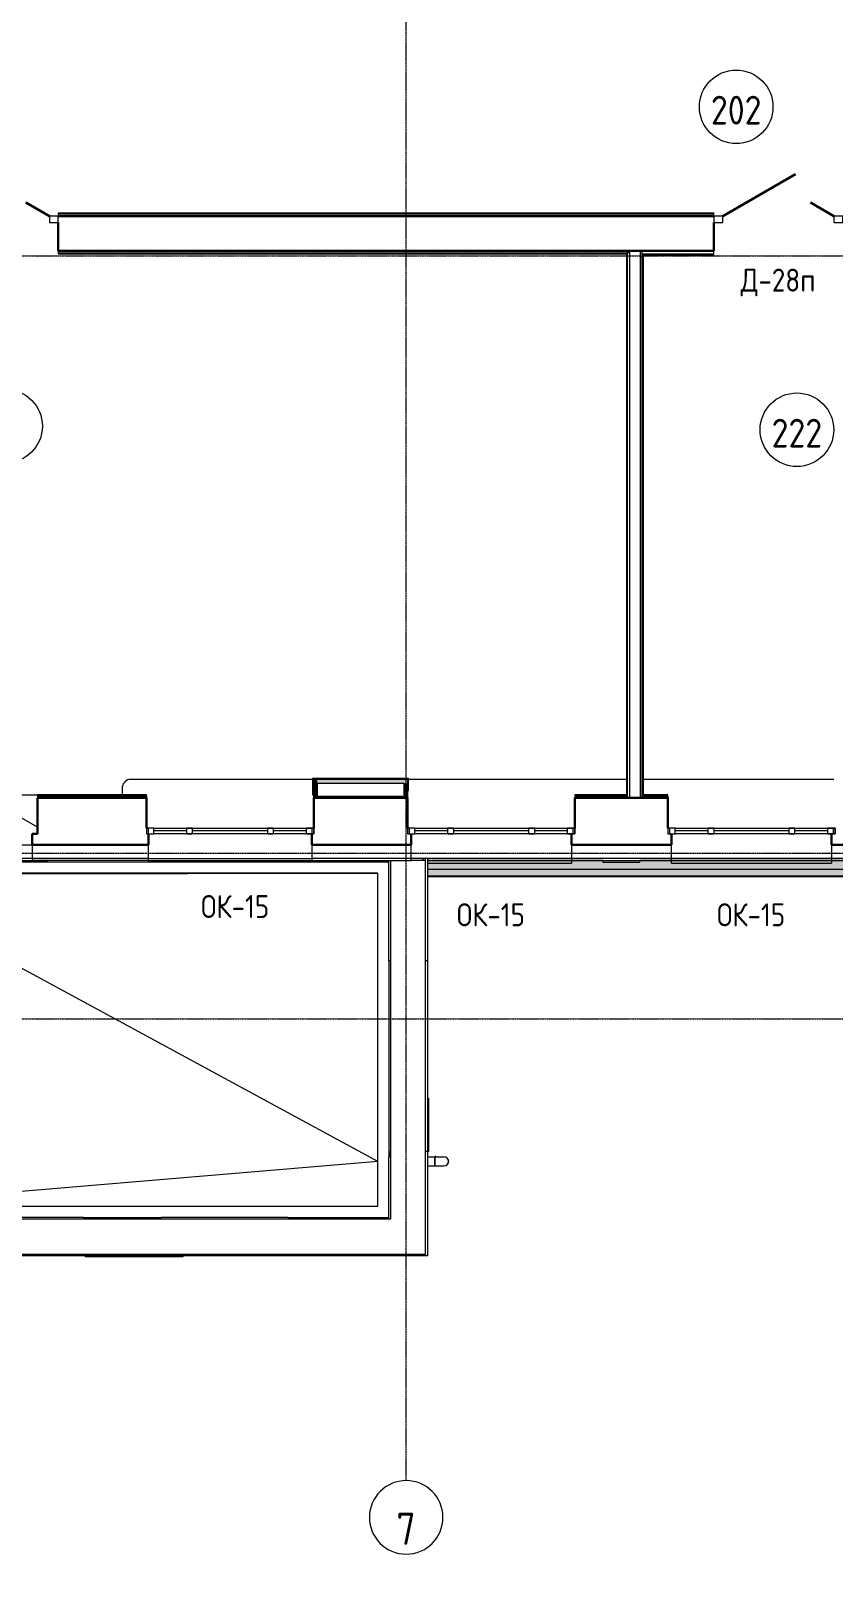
# Model space of a CAD drawing. Header units: millimetres. Extents: x -10178924 to 11692288, y -947381 to 58396.
# Drawn here: x 26471 to 35201, y -182799 to -165853 of the extents above; entities that cross this region are included whole.
import ezdxf

# ---------------------------------------------------------------- set-up
doc = ezdxf.new("R2010")
doc.units = ezdxf.units.MM
doc.linetypes.add('ADSK_Линия сетки', pattern=[25, 20, -2.5, 0, -2.5])
for name, color, linetype, lineweight in [('_ Окна', 7, 'Continuous', 9), ('Аннотация', 7, 'Continuous', 18), ('Двери', 7, 'Continuous', 9), ('Колонны', 7, 'Continuous', 18), ('Крыша', 7, 'Continuous', 9), ('Марки дверей', 7, 'Continuous', 20), ('Марки окон', 7, 'Continuous', 20), ('Обобщенные модели', 7, 'Continuous', 18), ('Оборудование', 7, 'Continuous', 18), ('Ограждение', 7, 'Continuous', 9), ('Окна', 7, 'Continuous', 9), ('Оси', 253, 'Continuous', 9), ('Перекрытие', 7, 'Continuous', 18), ('Стены внутренние', 7, 'Continuous', 18), ('Стены наружные', 7, 'Continuous', 18), ('Стены несущие', 7, 'Continuous', 30), ('Стены отделка', 7, 'Continuous', 30), ('Стены перегородки', 7, 'Continuous', 30), ('Стены штриховка', 7, 'Continuous', 9), ('Узлы', 7, 'Continuous', 18), ('ШТРИХОВКА', 252, 'Continuous', 15)]:
    doc.layers.add(name, color=color, linetype=linetype, lineweight=lineweight)
doc.layers.add('Линии', color=7, linetype='Continuous', lineweight=9, true_color=0x00a600)
doc.styles.add('GOST Common', font='GOST_Common.ttf', dxfattribs={"width": 0.9, "height": 350})
doc.styles.add('GOST Common_2', font='GOST_Common.ttf', dxfattribs={"width": 0.9, "height": 250})

# ---------------------------------------------------------------- blocks, each defined once
blk = doc.blocks.new('Дверь-Alumark_двупольная с глухим окном_S70 - 1400х2200 алюм ост Д30п-6129806-План 2-го этажа')
at = {"layer": 'Двери', "lineweight": 30}
for p, q in [((-480, 190), (312, 647)), ((730, 190), (475, 337))]:
    blk.add_line(p, q, dxfattribs=at)
at = {"layer": 'Двери'}
for p, q in [((-575, 190), (-575, 120)), ((-480, 190), (-575, 190)), ((-480, 120), (-480, 190)), ((730, 190), (730, 120)), ((825, 190), (730, 190)), ((825, 120), (825, 190)), ((-575, 120), (-480, 120)), ((730, 120), (825, 120))]:
    blk.add_line(p, q, dxfattribs=at)
blk = doc.blocks.new('_ Колено трубы 135 - _ Колено трубы 135-2851613-План 2-го этажа')
at = {"layer": 'Обобщенные модели'}
for radius, start, end in [(43.4, 0, 48.0316), (43.4, 311.9684, 360), (41.1, 0, 15), (41.1, 345, 360)]:
    blk.add_arc((0, 0), radius, start, end, dxfattribs=at)
blk = doc.blocks.new('TN_ПВХ воронка парапетная - ПВХ воронка парапетная 100х100 длиной 650мм с отводом и листоуловителем-2045235-План 2-го этажа')
at = {"layer": 'Оборудование'}
for p, q in [((-50, -420), (-50, -500)), ((-50, -500), (50, -500)), ((-50, -500), (-50, -600)), ((50, -500), (-50, -500)), ((50, -420), (50, -500)), ((50, -500), (50, -600))]:
    blk.add_line(p, q, dxfattribs=at)
blk.add_arc((0, -600), 50, 180, 360, dxfattribs=at)
blk = doc.blocks.new('_ Хомут универсальный - _ Хомут универсальный-2851612-План 2-го этажа')
at = {"layer": 'Обобщенные модели'}
for p, q in [((-50, 2), (-57, 2)), ((-57, 2), (-57, -2)), ((-57, -2), (-50, -2))]:
    blk.add_line(p, q, dxfattribs=at)
blk = doc.blocks.new('окно трехпол с фрамугой - 1800 и 1820х2300_h___нов_ ок15-2116654-План 2-го этажа')
at = {"layer": '_ Окна', "lineweight": 18}
for p, q in [((-910, 75), (-910, 135)), ((-910, 135), (-830, 135)), ((-830, 75), (-910, 75)), ((-830, 135), (-830, 75)), ((-470, 75), (-470, 135)), ((-470, 135), (-410, 135)), ((-410, 75), (-470, 75)), ((-410, 135), (-410, 75)), ((410, 75), (410, 135)), ((410, 135), (470, 135)), ((470, 75), (410, 75)), ((470, 135), (470, 75)), ((830, 135), (830, 75)), ((910, 135), (830, 135)), ((830, 75), (910, 75)), ((910, 75), (910, 135))]:
    blk.add_line(p, q, dxfattribs=at)
at = {"layer": '_ Окна'}
for p, q in [((-890, 75), (-890, 135)), ((-830, 105), (-470, 105)), ((-410, 105), (410, 105)), ((470, 105), (830, 105)), ((890, 75), (890, 135))]:
    blk.add_line(p, q, dxfattribs=at)
at = {"layer": 'Окна'}
for p, q in [((-910, 135), (-910, 75)), ((-830, 135), (-910, 135)), ((-910, 75), (-830, 75)), ((-830, 135), (-470, 135)), ((-470, 75), (-830, 75)), ((-410, 135), (-470, 135)), ((-470, 75), (-410, 75)), ((-410, 135), (410, 135)), ((410, 75), (-410, 75)), ((470, 135), (410, 135)), ((410, 75), (470, 75)), ((470, 135), (830, 135)), ((830, 75), (470, 75)), ((910, 135), (830, 135)), ((830, 75), (910, 75)), ((910, 75), (910, 135))]:
    blk.add_line(p, q, dxfattribs=at)
blk = doc.blocks.new('окно трехпол с фрамугой - 1800 и 1820х2300_h___нов_ ок15-2116652-План 2-го этажа')
at = {"layer": '_ Окна', "lineweight": 18}
for p, q in [((-910, 75), (-910, 135)), ((-910, 135), (-830, 135)), ((-830, 75), (-910, 75)), ((-830, 135), (-830, 75)), ((-470, 75), (-470, 135)), ((-470, 135), (-410, 135)), ((-410, 75), (-470, 75)), ((-410, 135), (-410, 75)), ((410, 75), (410, 135)), ((410, 135), (470, 135)), ((470, 75), (410, 75)), ((470, 135), (470, 75)), ((830, 135), (830, 75)), ((910, 135), (830, 135)), ((830, 75), (910, 75)), ((910, 75), (910, 135))]:
    blk.add_line(p, q, dxfattribs=at)
at = {"layer": '_ Окна'}
for p, q in [((-890, 75), (-890, 135)), ((-830, 105), (-470, 105)), ((-410, 105), (410, 105)), ((470, 105), (830, 105)), ((890, 75), (890, 135))]:
    blk.add_line(p, q, dxfattribs=at)
at = {"layer": 'Окна'}
for p, q in [((-910, 135), (-910, 75)), ((-830, 135), (-910, 135)), ((-910, 75), (-830, 75)), ((-830, 135), (-470, 135)), ((-470, 75), (-830, 75)), ((-410, 135), (-470, 135)), ((-470, 75), (-410, 75)), ((-410, 135), (410, 135)), ((410, 75), (-410, 75)), ((470, 135), (410, 135)), ((410, 75), (470, 75)), ((470, 135), (830, 135)), ((830, 75), (470, 75)), ((910, 135), (830, 135)), ((830, 75), (910, 75)), ((910, 75), (910, 135))]:
    blk.add_line(p, q, dxfattribs=at)
blk = doc.blocks.new('окно трехпол с фрамугой - 1800 и 1820х2300_h___нов_ ок15-2116559-План 2-го этажа')
at = {"layer": '_ Окна', "lineweight": 18}
for p, q in [((-910, 75), (-910, 135)), ((-910, 135), (-830, 135)), ((-830, 75), (-910, 75)), ((-830, 135), (-830, 75)), ((-470, 75), (-470, 135)), ((-470, 135), (-410, 135)), ((-410, 75), (-470, 75)), ((-410, 135), (-410, 75)), ((410, 75), (410, 135)), ((410, 135), (470, 135)), ((470, 75), (410, 75)), ((470, 135), (470, 75)), ((830, 135), (830, 75)), ((910, 135), (830, 135)), ((830, 75), (910, 75)), ((910, 75), (910, 135))]:
    blk.add_line(p, q, dxfattribs=at)
at = {"layer": '_ Окна'}
for p, q in [((-890, 75), (-890, 135)), ((-830, 105), (-470, 105)), ((-410, 105), (410, 105)), ((470, 105), (830, 105)), ((890, 75), (890, 135))]:
    blk.add_line(p, q, dxfattribs=at)
at = {"layer": 'Окна'}
for p, q in [((-910, 135), (-910, 75)), ((-830, 135), (-910, 135)), ((-910, 75), (-830, 75)), ((-830, 135), (-470, 135)), ((-470, 75), (-830, 75)), ((-410, 135), (-470, 135)), ((-470, 75), (-410, 75)), ((-410, 135), (410, 135)), ((410, 75), (-410, 75)), ((470, 135), (410, 135)), ((410, 75), (470, 75)), ((470, 135), (830, 135)), ((830, 75), (470, 75)), ((910, 135), (830, 135)), ((830, 75), (910, 75)), ((910, 75), (910, 135))]:
    blk.add_line(p, q, dxfattribs=at)
blk = doc.blocks.new('Б-ДВЕРЬ L03 _2БД_2Ф_RS - 1400-2504604-План 2-го этажа')
at = {"layer": '_ Окна', "lineweight": 18}
for p, q in [((-758, -135), (-758, -65)), ((-758, -135), (-753, -135)), ((682, -135), (677, -135)), ((682, -135), (682, -65))]:
    blk.add_line(p, q, dxfattribs=at)
at = {"layer": 'Узлы'}
for p, q in [((-758, -65), (-117, 305)), ((682, -65), (41, 305))]:
    blk.add_line(p, q, dxfattribs=at)
blk = doc.blocks.new('Ограждение - Ограждение-4657787-План 2-го этажа')
at = {"layer": 'Ограждение', "true_color": 0x373f43, "transparency": 33554432}
for points in [[(39966, 1539), (41136, 1539), (41314, 1717), (33090, 1717), (33090, 1698), (32690, 1698), (32690, 1717), (30780, 1717), (30780, 1539), (35706, 1539), (35707, 1648), (35716, 1648), (35716, 1539), (38919, 1539)], [(32690, 1717), (32690, 1718), (32637, 1717)], [(41152, -470), (41329, -291), (41326, 96), (41235, 96), (41235, 596), (41322, 596), (41314, 1717), (41136, 1539), (41147, 85), (41166, 94), (41189, 94), (41211, 83), (41224, 66), (41229, 43), (41224, 21), (41209, 3), (41189, -7), (41166, -7), (41148, 1), (41150, -233)], [(43369, -485), (43370, -356), (43191, -354), (43191, -305), (41329, -292), (41152, -470), (43191, -484)], [(43191, -305), (43191, -304), (43191, -305)], [(43369, -485), (43370, -481), (41156, -466), (41153, -470), (43341, -485)]]:
    blk.add_hatch(color=149, dxfattribs=at).paths.add_polyline_path(points)
h = blk.add_hatch(color=149, dxfattribs=at)
h.paths.add_polyline_path([(39966, 1538), (41136, 1539), (41140, 1543), (35716, 1543), (35716, 1538), (38919, 1538)])
h.paths.add_polyline_path([(35647, 1538), (35706, 1539), (35706, 1543), (30780, 1543), (30780, 1538), (35516, 1538)])
h = blk.add_hatch(color=149, dxfattribs=at)
h.paths.add_polyline_path([(41151, -470), (41156, -465), (41152, 0), (41148, 1), (41151, -470)])
h.paths.add_polyline_path([(41147, 85), (41151, 87), (41140, 1543), (41136, 1538), (41147, 92)])
h = blk.add_hatch(color=149, dxfattribs=at)
h.paths.add_polyline_path([(41329, -292), (41330, -291), (41329, -291)])
h.paths.add_polyline_path([(41322, 596), (41323, 596), (41319, 970)])
at = {"layer": 'Ограждение'}
for p, q in [((30780, 1718), (32349, 1718)), ((32349, 1718), (30780, 1718)), ((32690, 1717), (30780, 1717)), ((32690, 1717), (30780, 1717)), ((41314, 1717), (33090, 1717)), ((41314, 1717), (33090, 1717)), ((33433, 1718), (35174, 1718)), ((35174, 1718), (33433, 1718)), ((36218, 1718), (38009, 1718)), ((38009, 1718), (36218, 1718)), ((39063, 1718), (40799, 1718)), ((40799, 1718), (39063, 1718)), ((41136, 1539), (41314, 1717)), ((41314, 1717), (41138, 1540)), ((41314, 1717), (41315, 1718)), ((41322, 596), (41314, 1717)), ((41322, 596), (41314, 1717)), ((35707, 1544), (30780, 1544)), ((35707, 1543), (30780, 1543)), ((35707, 1542), (30780, 1542)), ((35707, 1542), (30780, 1542)), ((35707, 1540), (30780, 1540)), ((35707, 1540), (30780, 1540)), ((35707, 1540), (30780, 1540)), ((35707, 1540), (30780, 1540)), ((35707, 1539), (30780, 1539)), ((35707, 1538), (30780, 1538)), ((41142, 1544), (35716, 1544)), ((41140, 1543), (35716, 1543)), ((41140, 1542), (35716, 1542)), ((41140, 1542), (35716, 1542)), ((41138, 1540), (35716, 1540)), ((41138, 1540), (35716, 1540)), ((41138, 1540), (35716, 1540)), ((41137, 1540), (35716, 1540)), ((41136, 1539), (35716, 1539)), ((41136, 1538), (35716, 1538)), ((41137, 1540), (41136, 1538)), ((41136, 1539), (41138, 1540)), ((41138, 1540), (41136, 1539)), ((41147, 85), (41136, 1539)), ((41147, 85), (41136, 1538)), ((41148, 86), (41137, 1540)), ((41138, 1540), (41142, 1544)), ((41140, 1543), (41138, 1540)), ((41138, 1540), (41140, 1543)), ((41140, 1543), (41138, 1540)), ((41138, 1540), (41140, 1542)), ((41140, 1542), (41138, 1540)), ((41138, 1540), (41138, 1540)), ((41149, 86), (41138, 1540)), ((41149, 86), (41138, 1540)), ((41149, 86), (41138, 1540)), ((41142, 1544), (41140, 1543)), ((41151, 87), (41140, 1543)), ((41140, 1542), (41140, 1542)), ((41151, 87), (41140, 1542)), ((41151, 87), (41140, 1542)), ((41153, 88), (41142, 1544)), ((41151, -470), (41148, 1)), ((41152, -470), (41148, 1)), ((41153, -468), (41149, 1)), ((41153, -469), (41149, 1)), ((41153, -469), (41149, 1)), ((41153, -468), (41150, 1)), ((41329, -292), (41326, 96)), ((41329, -292), (41326, 96)), ((41155, -466), (41151, 0)), ((41155, -466), (41152, 0)), ((41156, -466), (41152, 0)), ((41157, -465), (41153, -1)), ((41152, -470), (41329, -292)), ((41329, -292), (41153, -468)), ((41329, -292), (41330, -291)), ((43191, -305), (41329, -292)), ((43191, -305), (41329, -292)), ((41330, -271), (41330, -291)), ((41153, -469), (41151, -470)), ((43369, -485), (41151, -470)), ((41152, -470), (41153, -468)), ((41153, -468), (41152, -470)), ((43369, -485), (41152, -470)), ((41153, -468), (41157, -465)), ((41156, -466), (41153, -468)), ((41153, -468), (41155, -466)), ((41155, -466), (41153, -468)), ((41153, -468), (41156, -466)), ((41156, -466), (41153, -468)), ((41153, -469), (41153, -468)), ((43369, -484), (41153, -468)), ((43369, -484), (41153, -468)), ((43369, -484), (41153, -469)), ((43369, -484), (41153, -469)), ((41155, -466), (41155, -466)), ((43370, -482), (41155, -466)), ((43370, -482), (41155, -466)), ((41157, -465), (41156, -466)), ((43370, -481), (41156, -466)), ((43370, -480), (41157, -465)), ((43370, -356), (43369, -485)), ((43369, -484), (43370, -356)), ((43370, -480), (43369, -484)), ((43369, -484), (43370, -481)), ((43370, -481), (43369, -484)), ((43369, -484), (43370, -481)), ((43369, -484), (43370, -482)), ((43370, -482), (43369, -484)), ((43369, -485), (43369, -484)), ((43369, -484), (43369, -485)), ((43369, -485), (43369, -484)), ((43369, -484), (43369, -484)), ((43370, -481), (43370, -480)), ((43370, -482), (43370, -482))]:
    blk.add_line(p, q, dxfattribs=at)
blk = doc.blocks.new('Ось сетки - Круг_Ø8 мм-8258-План 2-го этажа')
at = {"layer": 'Оси', "lineweight": 20}
for start, end in [(360, 180), (180, 360)]:
    blk.add_arc((0, 0), 4, start, end, dxfattribs=at)
blk = doc.blocks.new('2 этаж')
at = {"lineweight": 9}
h = blk.add_hatch(dxfattribs=at)
h.set_pattern_fill('ANSI34', color=256, scale=20)
h.set_pattern_definition([(45, (0, -123085.82), (-269.4077, 269.4077), []), (45, (89.8, -123085.82), (-269.4077, 269.4077), []), (45, (179.6, -123085.82), (-269.4077, 269.4077), []), (45, (269.4, -123085.82), (-269.4077, 269.4077), [])])
h.paths.add_polyline_path([(44165, -114791), (44065, -114791), (44065, -117666), (44165, -117666), (44165, -117659)])
h.paths.add_polyline_path([(44165, -114459), (43455, -114459), (43455, -114559), (44065, -114559), (44065, -114791), (44165, -114791)])
h.paths.add_polyline_path([(42385, -114459), (41921, -114459), (41922, -114559), (42385, -114559)])
h.paths.add_polyline_path([(44153, -118721), (44165, -118721), (44165, -117666), (44065, -117666), (44065, -118721), (44140, -118721)])
h.paths.add_polyline_path([(38251, -129293), (38646, -129293), (38646, -128521), (38251, -128521)], flags=9)
h.paths.add_polyline_path([(-199, -128948), (196, -128948), (196, -128177), (-199, -128177)], flags=9)
h.paths.add_polyline_path([(2801, -128948), (3196, -128948), (3196, -128177), (2801, -128177)], flags=9)
h.paths.add_polyline_path([(6936, -128948), (7363, -128948), (7363, -128177), (6936, -128177)], flags=9)
h.paths.add_polyline_path([(9951, -128948), (10346, -128948), (10346, -128177), (9951, -128177)], flags=9)
h.paths.add_polyline_path([(17851, -128948), (18246, -128948), (18246, -128177), (17851, -128177)], flags=9)
h.paths.add_polyline_path([(30349, -128948), (30745, -128948), (30745, -128177), (30349, -128177)], flags=9)
h.paths.add_polyline_path([(41651, -128948), (42046, -128948), (42046, -128177), (41651, -128177)], flags=9)
h.paths.add_polyline_path([(48604, -128948), (49094, -128948), (49094, -128177), (48604, -128177)], flags=9)
h.paths.add_polyline_path([(-6668, -128948), (-6335, -128948), (-6335, -128177), (-6668, -128177)], flags=9)
h.paths.add_polyline_path([(55072, -128948), (55625, -128948), (55625, -128177), (55072, -128177)], flags=9)
h.paths.add_polyline_path([(-10729, -123544), (-10271, -123544), (-10271, -122772), (-10729, -122772)], flags=9)
h.paths.add_polyline_path([(-10713, -115244), (-10286, -115244), (-10286, -114472), (-10713, -114472)], flags=9)
h.paths.add_polyline_path([(-10698, -110594), (-10303, -110594), (-10303, -109822), (-10698, -109822)], flags=9)
h.paths.add_polyline_path([(-10729, -103294), (-10271, -103294), (-10271, -102522), (-10729, -102522)], flags=9)
h.paths.add_polyline_path([(-10698, -86994), (-10303, -86994), (-10303, -86222), (-10698, -86222)], flags=9)
h.paths.add_polyline_path([(-10745, -80494), (-10255, -80494), (-10255, -79722), (-10745, -79722)], flags=9)
h.paths.add_polyline_path([(-10713, -121744), (-10286, -121744), (-10286, -120972), (-10713, -120972)], flags=9)
h.paths.add_polyline_path([(45572, -128948), (46125, -128948), (46125, -128177), (45572, -128177)], flags=9)
at = {"layer": 'Стены внутренние'}
for points in [[(29584, -120668), (29584, -120488), (29544, -120488), (29544, -120668)], [(30564, -120528), (30564, -120488), (29584, -120488), (29584, -120528), (30544, -120528)], [(30544, -120656), (30564, -120656), (30564, -120528), (30524, -120528), (30524, -120656)]]:
    blk.add_hatch(color=256, dxfattribs=at).paths.add_polyline_path(points)
at = {"layer": 'Колонны'}
for p, q in [((30780, -123954), (30791, -123954)), ((30791, -123954), (30791, -124533)), ((30780, -124533), (30791, -124533)), ((27060, -125671), (27060, -125679)), ((28120, -125679), (27060, -125679)), ((28120, -125671), (28120, -125679))]:
    blk.add_line(p, q, dxfattribs=at)
at = {"layer": 'Крыша'}
for p, q in [((24471, -121516), (30240, -121508)), ((30240, -124642), (24471, -121516)), ((30240, -124642), (24471, -125131))]:
    blk.add_line(p, q, dxfattribs=at)
at = {"layer": 'Линии', "color": 7}
for centre in [(34139, -113170), (26193, -116643), (34799, -116683)]:
    blk.add_circle(centre, 400, dxfattribs=at)
at = {"layer": 'Оси', "color": 252, "linetype": 'ADSK_Линия сетки'}
for p, q in [((30550, -128115), (30550, -101978)), ((-10115, -114791), (56005, -114791)), ((-10115, -121291), (42696, -121291)), ((-10115, -123091), (50212, -123091))]:
    blk.add_line(p, q, dxfattribs=at)
at = {"layer": 'Перекрытие'}
for p, q in [((27462, -120583), (27462, -120656)), ((29532, -120488), (27534, -120488)), ((32946, -120488), (30576, -120488)), ((35202, -120488), (33129, -120488)), ((27724, -120668), (27724, -120688)), ((30564, -120656), (30564, -120688)), ((33394, -120668), (33394, -120688)), ((30381, -121368), (30381, -125271)), ((30761, -121368), (30603, -121368)), ((30761, -125651), (30761, -121368)), ((30380, -122461), (30380, -124535)), ((30381, -125271), (18789, -125271)), ((18282, -125651), (30761, -125651))]:
    blk.add_line(p, q, dxfattribs=at)
blk.add_arc((27561, -120583), 99.6, 106, 180, dxfattribs=at)
at = {"layer": 'Стены внутренние'}
for p, q in [((30348, -121388), (30360, -121388)), ((30240, -121508), (18909, -121508)), ((30240, -125131), (30240, -121508)), ((30360, -122461), (30360, -124591)), ((30380, -124591), (30380, -124535)), ((18809, -125131), (30240, -125131)), ((27042, -125251), (24917, -125251)), ((29267, -125251), (27882, -125251))]:
    blk.add_line(p, q, dxfattribs=at)
at = {"layer": 'Стены наружные'}
for p, q in [((25102, -120656), (26542, -120656)), ((25162, -121198), (26482, -121198)), ((30348, -121388), (24671, -121388)), ((26482, -121348), (25162, -121348)), ((25162, -121368), (26482, -121368)), ((26482, -121368), (26482, -121388)), ((27749, -121348), (29524, -121348)), ((27749, -121368), (29524, -121368)), ((27749, -121388), (27749, -121368)), ((29524, -121368), (29524, -121388)), ((30348, -121368), (30348, -121388)), ((30360, -122461), (30360, -121368)), ((30380, -121368), (30380, -122461)), ((32349, -121348), (30604, -121348)), ((30735, -121368), (30735, -121348)), ((30760, -121368), (30760, -121348)), ((30780, -121348), (30780, -125671)), ((30780, -121398), (32349, -121398)), ((35707, -121468), (30780, -121468)), ((32349, -121369), (32349, -121398)), ((35174, -121348), (33434, -121348)), ((33434, -121368), (33434, -121348)), ((33434, -121398), (33434, -121369)), ((33434, -121398), (35174, -121398)), ((35174, -121369), (35174, -121398)), ((35707, -121538), (30780, -121538)), ((30380, -122461), (30360, -122461)), ((30780, -122461), (30761, -122461)), ((30780, -124534), (30761, -124534)), ((30360, -125271), (30360, -124591)), ((30380, -124591), (30360, -124591)), ((30380, -124591), (30380, -125271)), ((27042, -125251), (27882, -125251)), ((27042, -125251), (27042, -125271)), ((27882, -125251), (27882, -125271)), ((29267, -125251), (30360, -125251)), ((29267, -125251), (29267, -125271)), ((30780, -125671), (19800, -125671)), ((27042, -125651), (27042, -125671)), ((27885, -125651), (27885, -125671)), ((29267, -125651), (29267, -125671))]:
    blk.add_line(p, q, dxfattribs=at)
at = {"layer": 'Стены несущие'}
for p, q in [((33897, -114358), (26764, -114358)), ((26764, -114358), (33777, -114358)), ((26764, -114428), (26764, -114738)), ((33897, -114738), (33897, -114428)), ((33897, -114738), (26764, -114738)), ((27724, -120688), (26542, -120688)), ((26542, -120688), (26542, -121078)), ((27724, -121018), (27724, -120688)), ((29544, -120688), (29544, -121018)), ((30564, -120688), (29544, -120688)), ((30564, -121018), (30564, -120688)), ((32384, -120688), (32384, -121018)), ((33394, -120688), (32384, -120688)), ((33394, -121018), (33394, -120688)), ((26542, -121078), (26482, -121078)), ((26482, -121078), (26482, -121198)), ((27749, -121198), (27749, -121078)), ((29524, -121078), (29524, -121198)), ((30604, -121198), (30604, -121078)), ((32349, -121078), (32349, -121198)), ((33434, -121198), (33434, -121078)), ((35174, -121078), (35174, -121198)), ((26482, -121198), (27749, -121198)), ((30604, -121198), (29524, -121198)), ((33434, -121198), (32349, -121198)), ((36219, -121198), (35174, -121198))]:
    blk.add_line(p, q, dxfattribs=at)
at = {"layer": 'Стены отделка', "lineweight": 9}
for p, q in [((26764, -114326), (26764, -114358)), ((33897, -114326), (26764, -114326)), ((33897, -114338), (26764, -114338)), ((33777, -114358), (33897, -114358)), ((33897, -114358), (33897, -114326)), ((26764, -114738), (26764, -114770)), ((26764, -114770), (32946, -114770)), ((32946, -114770), (32946, -120656)), ((32958, -120688), (32958, -114738)), ((32958, -114758), (32968, -114758)), ((32968, -114758), (32968, -114738)), ((33118, -120688), (33118, -114738)), ((33118, -114768), (33777, -114768)), ((33130, -114780), (33897, -114780)), ((33130, -120656), (33130, -114780)), ((33897, -114780), (33897, -114738)), ((29532, -120478), (29532, -120656)), ((30574, -120476), (29534, -120476)), ((30576, -120608), (30576, -120478)), ((30564, -120488), (29544, -120488)), ((29544, -120688), (29544, -120488)), ((29584, -120528), (30524, -120528)), ((29584, -120668), (29584, -120528)), ((30524, -120528), (30524, -120656)), ((30564, -120488), (30564, -120656)), ((30564, -120608), (30576, -120608)), ((26542, -120656), (26542, -120688)), ((27724, -120656), (26542, -120656)), ((27724, -120668), (26548, -120668)), ((27724, -120668), (27724, -120656)), ((27724, -120688), (27724, -120688)), ((29532, -120656), (29544, -120656)), ((29544, -120668), (30564, -120668)), ((30524, -120656), (30564, -120656)), ((32384, -120656), (32384, -120688)), ((32946, -120656), (32384, -120656)), ((32958, -120668), (32384, -120668)), ((33118, -120668), (33128, -120668)), ((33394, -120656), (33130, -120656)), ((33393, -120668), (33394, -120668)), ((33394, -120668), (33394, -120656)), ((26482, -121198), (26482, -121368)), ((27749, -121368), (27749, -121198)), ((29524, -121198), (29524, -121368)), ((30604, -121198), (30604, -121198)), ((30604, -121368), (30604, -121198)), ((32349, -121198), (32349, -121368)), ((33434, -121198), (33434, -121198)), ((33434, -121348), (33434, -121198)), ((35174, -121198), (35174, -121368)), ((27749, -121348), (26482, -121348)), ((27749, -121368), (26482, -121368)), ((26482, -121369), (26649, -121369)), ((26649, -121369), (26649, -121368)), ((30604, -121348), (29524, -121348)), ((29524, -121368), (30603, -121368)), ((33434, -121348), (32349, -121348)), ((32349, -121368), (33434, -121368)), ((32690, -121368), (32366, -121368)), ((32366, -121368), (32366, -121369)), ((32366, -121369), (32690, -121369)), ((32690, -121368), (32690, -121388)), ((32690, -121388), (33090, -121388)), ((33424, -121368), (33090, -121368)), ((33090, -121388), (33090, -121369)), ((33090, -121369), (33424, -121369)), ((33424, -121369), (33424, -121368)), ((36219, -121348), (35174, -121348)), ((35174, -121368), (36219, -121368))]:
    blk.add_line(p, q, dxfattribs=at)
at = {"layer": 'Стены перегородки', "lineweight": 18}
for p, q in [((32978, -114738), (32978, -120688)), ((33098, -120688), (33098, -114738))]:
    blk.add_line(p, q, dxfattribs=at)
at = {"layer": 'Стены штриховка'}
for p, q in [((33897, -114328), (26764, -114328)), ((26764, -114758), (32958, -114758)), ((26764, -114768), (32948, -114768)), ((32948, -114768), (32948, -120658)), ((33128, -114778), (33897, -114778)), ((33128, -120658), (33128, -114778)), ((33777, -114768), (33897, -114768)), ((29534, -120476), (29532, -120476)), ((29532, -120476), (29532, -120478)), ((29532, -120478), (30576, -120478)), ((29534, -120476), (29534, -120656)), ((30574, -120608), (30574, -120476)), ((30576, -120476), (30574, -120476)), ((30576, -120478), (30576, -120476)), ((27724, -120658), (26542, -120658)), ((26548, -120668), (26542, -120668)), ((32948, -120658), (32384, -120658)), ((33394, -120658), (33128, -120658)), ((33393, -120668), (33128, -120668))]:
    blk.add_line(p, q, dxfattribs=at)
at = {"layer": 'Двери'}
for p in [(25939, -114548), (34472, -114548)]:
    blk.add_blockref('Дверь-Alumark_двупольная с глухим окном_S70 - 1400х2200 алюм ост Д30п-6129806-План 2-го этажа', p, dxfattribs=at)
at = {"layer": 'Обобщенные модели', "rotation": 270}
blk.add_blockref('_ Хомут универсальный - _ Хомут универсальный-2851612-План 2-го этажа', (30870, -124642), dxfattribs=at)
at = {"layer": 'Обобщенные модели'}
blk.add_blockref('_ Колено трубы 135 - _ Колено трубы 135-2851613-План 2-го этажа', (30969, -124642), dxfattribs=at)
at = {"layer": 'Оборудование', "rotation": 90}
blk.add_blockref('TN_ПВХ воронка парапетная - ПВХ воронка парапетная 100х100 длиной 650мм с отводом и листоуловителем-2045235-План 2-го этажа', (30360, -124642), dxfattribs=at)
at = {"layer": 'Ограждение'}
blk.add_blockref('Ограждение - Ограждение-4657787-План 2-го этажа', (0, -123086), dxfattribs=at)
at = {"layer": 'Окна'}
blk.add_blockref('Б-ДВЕРЬ L03 _2БД_2Ф_RS - 1400-2504604-План 2-го этажа', (25860, -120943), dxfattribs=at)
at = {"layer": 'Окна', "rotation": 180}
for name, p in [('окно трехпол с фрамугой - 1800 и 1820х2300_h___нов_ ок15-2116559-План 2-го этажа', (28634, -120943)), ('окно трехпол с фрамугой - 1800 и 1820х2300_h___нов_ ок15-2116652-План 2-го этажа', (31474, -120943)), ('окно трехпол с фрамугой - 1800 и 1820х2300_h___нов_ ок15-2116654-План 2-го этажа', (34304, -120943))]:
    blk.add_blockref(name, p, dxfattribs=at)
at = {"layer": 'Оси', "color": 252, "lineweight": 20, "xscale": 99.99999999999993, "yscale": 99.99999999999993, "zscale": 99.99999999999993}
blk.add_blockref('Ось сетки - Круг_Ø8 мм-8258-План 2-го этажа', (30550, -128515), dxfattribs=at)
at = {"layer": 'Аннотация', "lineweight": 9, "char_height": 312.5, "width": 520.21, "attachment_point": 5, "line_spacing_factor": 1.022766, "style": 'GOST Common'}
for s, insert in [('202', (34139, -113206)), ('222', (34799, -116720))]:
    blk.add_mtext(s, dxfattribs=dict(at, insert=insert))
at = {"layer": 'Марки дверей', "lineweight": 9, "insert": (34594, -115081), "char_height": 250, "width": 851.4, "attachment_point": 5, "line_spacing_factor": 1.022766, "style": 'GOST Common_2'}
blk.add_mtext('\\pxqc,t1.8,3.6,5.4,7.2,9,10.8,12.6,14.4,16.2,18,19.8,21.6,23.4,25.2,27,28.8,30.6,32.4,34.2,36,37.8,39.6,41.4,43.2,45,46.8,48.6,50.4,52.2,54,55.8,57.6;{Д-28п}', dxfattribs=at)
at = {"layer": 'Марки окон', "lineweight": 9, "char_height": 250, "width": 797.4, "attachment_point": 5, "line_spacing_factor": 1.022766, "style": 'GOST Common_2'}
for insert in [(28690, -121870), (31471, -121960), (34301, -121960)]:
    blk.add_mtext('\\pxqc,t1.8,3.6,5.4,7.2,9,10.8,12.6,14.4,16.2,18,19.8,21.6,23.4,25.2,27,28.8,30.6,32.4,34.2,36,37.8,39.6,41.4,43.2,45,46.8,48.6,50.4,52.2,54,55.8,57.6;{ОК-15}', dxfattribs=dict(at, insert=insert))
at = {"layer": 'Оси', "color": 252, "insert": (30549, -128638), "char_height": 350, "width": 232.2, "attachment_point": 5, "line_spacing_factor": 1.022766, "style": 'GOST Common'}
blk.add_mtext('\\pxqc,t0.25714,0.51429,0.77143,1.02857,1.28571,1.54286,1.8,2.05714,2.31429,2.57143,2.82857,3.08571,3.34286,3.6,3.85714,4.11429,4.37143,4.62857,4.88571,5.14286,5.4,5.65714,5.91429,6.17143,6.42857,6.68571,6.94286,7.2,7.45714,7.71429,7.97143,8.22857;{7}', dxfattribs=at)

msp = doc.modelspace()

# ---------------------------------------------------------------- block references
at = {"layer": 'ШТРИХОВКА'}
msp.add_blockref('2 этаж', (0, -53506.6), dxfattribs=at)

doc.saveas('drawing.dxf')
